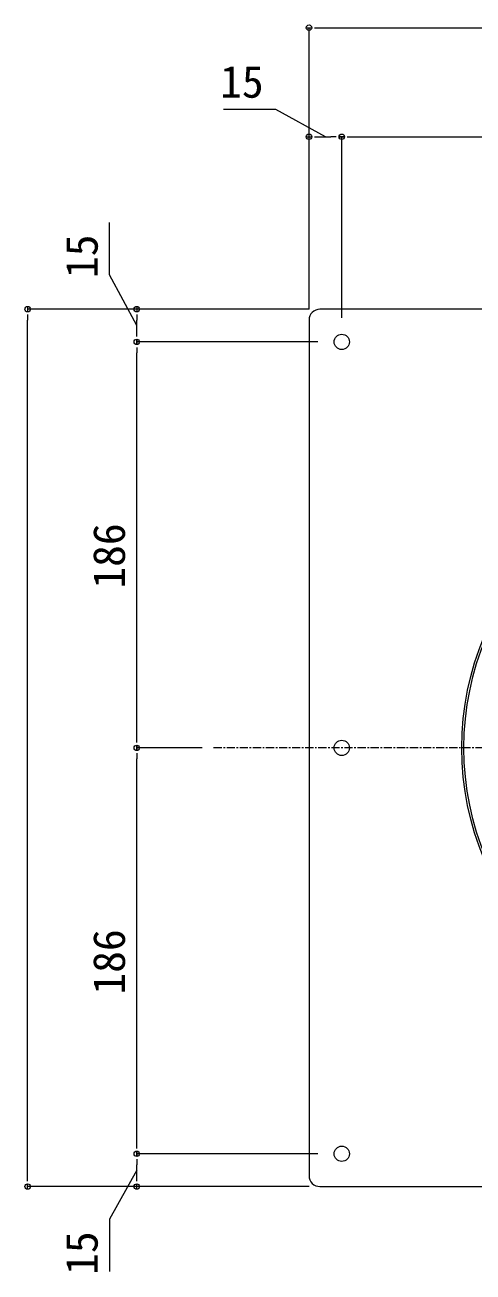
# Model space of a CAD drawing. Units: millimetres, scale not verified. Extents: x -1380 to 1380, y -955 to 955.
# Drawn here: x -781 to -576, y -15 to 557 of the extents above; entities that cross this region are included whole.
import ezdxf
from ezdxf.enums import TextEntityAlignment as Align

# ---------------------------------------------------------------- set-up
doc = ezdxf.new("R2010")
doc.units = ezdxf.units.MM
doc.header["$LTSCALE"] = 3
doc.linetypes.add('USER1', pattern=[2, 1.25, -0.25, 0.25, -0.25])
for name, color, linetype, lineweight in [('0-0_0', 7, 'Continuous', 15), ('0-2_L-2', 7, 'Continuous', 18), ('0-3_L-1', 7, 'Continuous', 18), ('0-4_L-5', 2, 'USER1', 18), ('0-5_L-3', 7, 'Continuous', 18), ('0-9_SUNPO', 7, 'Continuous', 18)]:
    doc.layers.add(name, color=color, linetype=linetype, lineweight=lineweight)
doc.styles.add('ＭＳ ゴシック', font='')
doc.styles.get('ＭＳ ゴシック').set_extended_font_data('MS Gothic')

msp = doc.modelspace()

# ---------------------------------------------------------------- linework, layer by layer
at = {"layer": '0-0_0'}
for p, q in [((-652.201, 555.524), (-649.701, 555.524)), ((-648.451, 555.524), (-645.951, 555.524)), ((-652.201, 505.524), (-649.701, 505.524)), ((-648.451, 505.524), (-645.951, 505.524)), ((-638.451, 505.524), (-640.951, 505.524)), ((-634.701, 505.524), (-637.201, 505.524)), ((-637.201, 505.524), (-634.701, 505.524)), ((-633.451, 505.524), (-630.951, 505.524)), ((-779.932, 427.793), (-779.932, 425.293)), ((-779.932, 424.043), (-779.932, 421.543)), ((-729.932, 427.793), (-729.932, 425.293)), ((-729.932, 424.043), (-729.932, 421.543)), ((-729.932, 414.043), (-729.932, 416.543)), ((-729.932, 412.793), (-729.932, 410.293)), ((-729.932, 410.293), (-729.932, 412.793)), ((-729.932, 409.043), (-729.932, 406.543)), ((-729.932, 228.043), (-729.932, 230.543)), ((-729.932, 226.793), (-729.932, 224.293)), ((-729.932, 224.293), (-729.932, 226.793)), ((-729.932, 223.043), (-729.932, 220.543)), ((-729.932, 42.043), (-729.932, 44.543)), ((-729.932, 40.793), (-729.932, 38.293)), ((-729.932, 38.293), (-729.932, 40.793)), ((-729.932, 37.043), (-729.932, 34.543)), ((-779.932, 27.043), (-779.932, 29.543)), ((-729.932, 27.043), (-729.932, 29.543)), ((-779.932, 23.293), (-779.932, 25.793)), ((-729.932, 23.293), (-729.932, 25.793))]:
    msp.add_line(p, q, dxfattribs=at)
for centre in [(-650.951, 555.524), (-650.951, 505.524), (-635.951, 505.524), (-635.951, 505.524), (-779.932, 426.543), (-729.932, 426.543), (-729.932, 411.543), (-729.932, 411.543), (-729.932, 225.543), (-729.932, 225.543), (-729.932, 39.543), (-729.932, 39.543), (-779.932, 24.543), (-729.932, 24.543)]:
    msp.add_circle(centre, 1.25, dxfattribs=at)
at = {"layer": '0-2_L-2'}
for centre in [(-635.951, 411.543), (-635.951, 225.543), (-635.951, 39.543)]:
    msp.add_circle(centre, 3.5, dxfattribs=at)
at = {"layer": '0-3_L-1'}
for p, q in [((-253.951, 426.543), (-645.951, 426.543)), ((-650.951, 421.543), (-650.951, 29.543)), ((-645.951, 24.543), (-253.951, 24.543))]:
    msp.add_line(p, q, dxfattribs=at)
msp.add_circle((-449.951, 225.543), 131, dxfattribs=at)
for centre, start, end in [((-645.951, 421.543), 90, 180), ((-645.951, 29.543), 180, 270)]:
    msp.add_arc(centre, 5, start, end, dxfattribs=at)
at = {"layer": '0-4_L-5'}
msp.add_line((-204.951, 225.543), (-694.951, 225.543), dxfattribs=at)
at = {"layer": '0-5_L-3'}
msp.add_circle((-449.951, 225.543), 130, dxfattribs=at)
at = {"layer": '0-9_SUNPO'}
for p, q in [((-650.951, 426.543), (-650.951, 555.524)), ((-645.951, 555.524), (-253.951, 555.524)), ((-650.951, 426.543), (-650.951, 505.524)), ((-645.951, 505.524), (-640.951, 505.524)), ((-635.951, 422.543), (-635.951, 505.524)), ((-635.951, 422.543), (-635.951, 505.524)), ((-630.951, 505.524), (-454.951, 505.524)), ((-650.951, 426.543), (-779.932, 426.543)), ((-650.951, 426.543), (-729.932, 426.543)), ((-779.932, 29.543), (-779.932, 421.543)), ((-729.932, 416.543), (-729.932, 421.543)), ((-646.951, 411.543), (-729.932, 411.543)), ((-646.951, 411.543), (-729.932, 411.543)), ((-729.932, 230.543), (-729.932, 406.543)), ((-699.951, 225.543), (-729.932, 225.543)), ((-699.951, 225.543), (-729.932, 225.543)), ((-729.932, 44.543), (-729.932, 220.543)), ((-646.951, 39.543), (-729.932, 39.543)), ((-646.951, 39.543), (-729.932, 39.543)), ((-729.932, 29.543), (-729.932, 34.543)), ((-650.951, 24.543), (-779.932, 24.543)), ((-650.951, 24.543), (-729.932, 24.543))]:
    msp.add_line(p, q, dxfattribs=at)
for points in [[(-643.451, 505.524), (-666.237, 518.024), (-690.166, 518.024)], [(-729.932, 419.043), (-742.432, 442.337), (-742.432, 466.266)], [(-729.932, 32.043), (-742.432, 9.53), (-742.432, -14.399)]]:
    msp.add_lwpolyline(points, dxfattribs=at)

# ---------------------------------------------------------------- texts
at = {"layer": '0-9_SUNPO', "style": 'ＭＳ ゴシック'}
msp.add_text('15', height=14.66, dxfattribs=at).set_placement((-691.704, 519.024), align=Align.BOTTOM_LEFT)
for s, p in [('15', (-743.432, 440.799)), ('186', (-730.932, 298.492)), ('186', (-730.932, 112.492)), ('15', (-743.432, -15.937))]:
    msp.add_text(s, height=14.66, rotation=90, dxfattribs=at).set_placement(p, align=Align.BOTTOM_LEFT)

doc.saveas('drawing.dxf')
